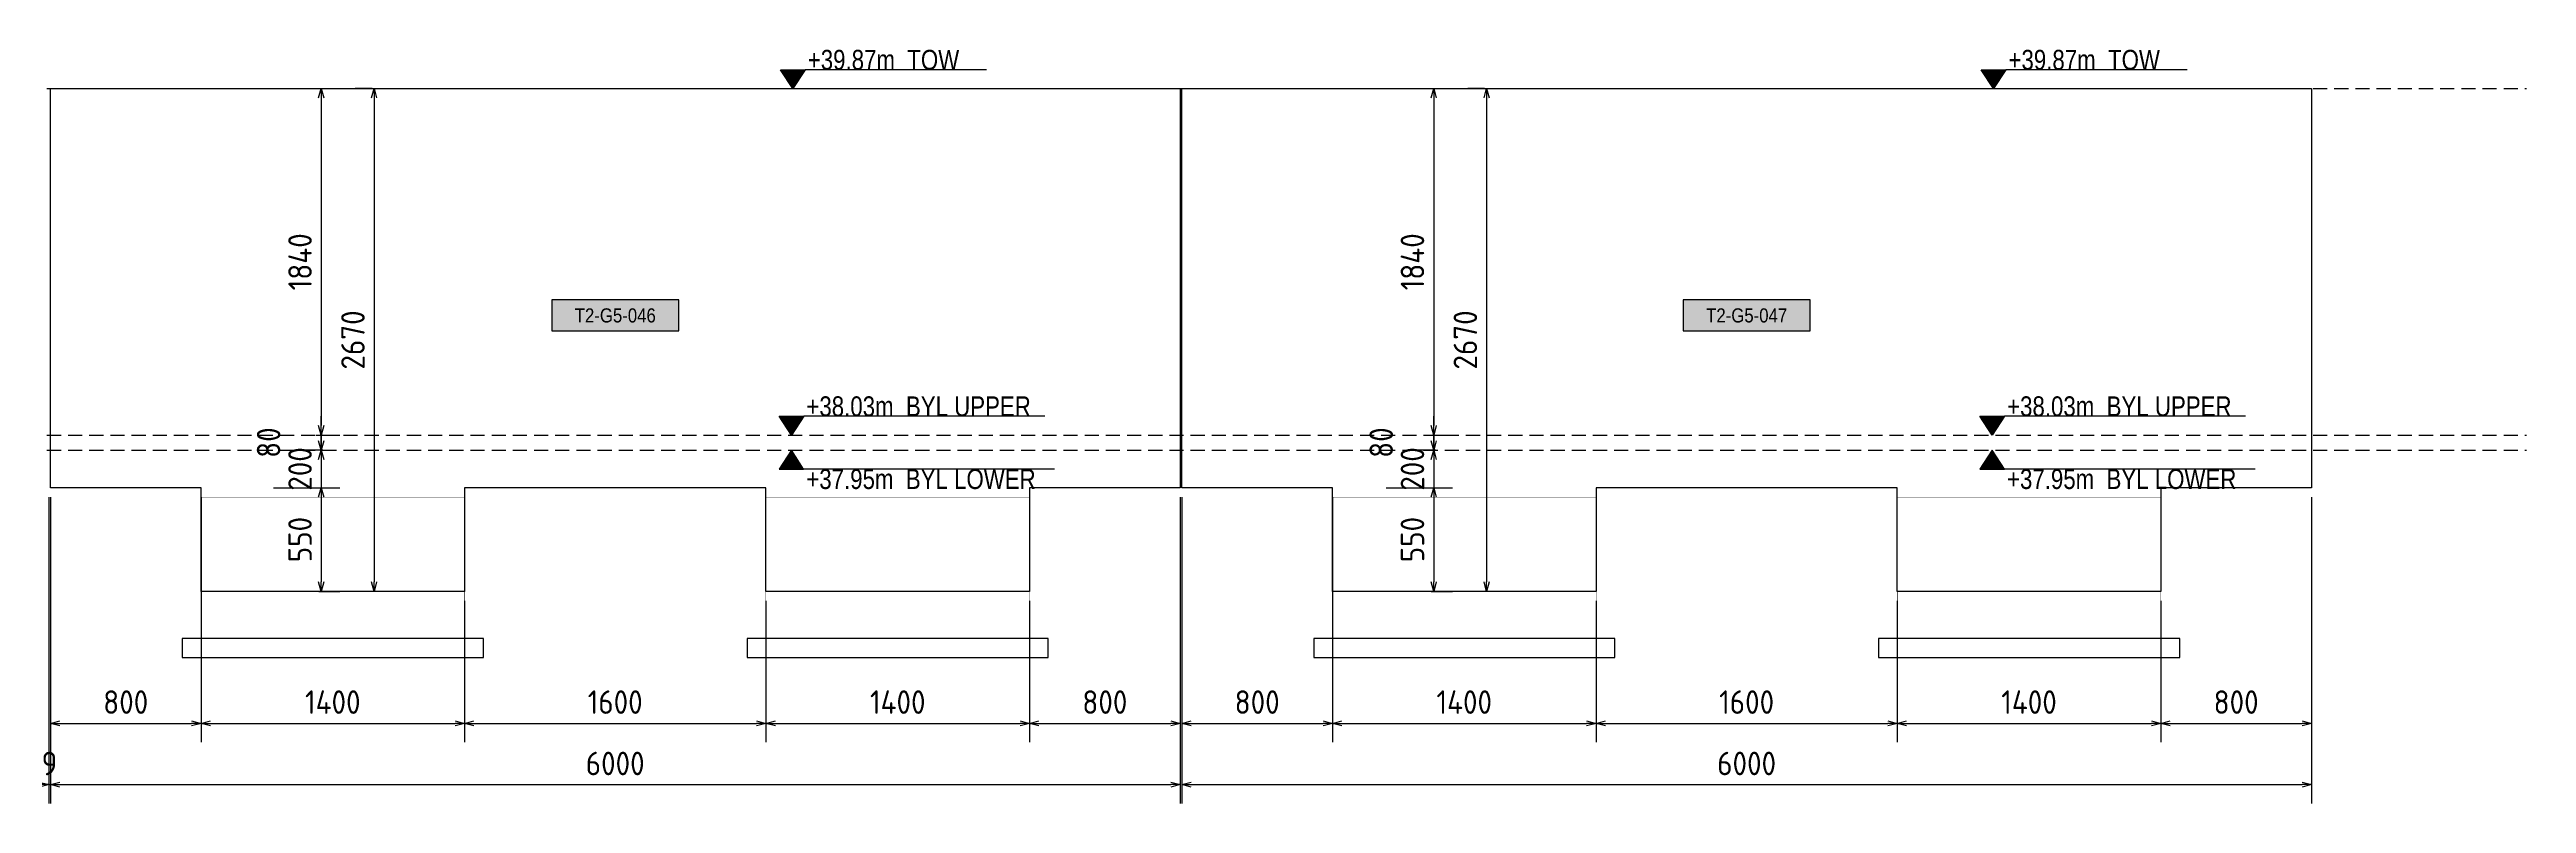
# Model space of a CAD drawing. Header units: centimetres. Extents: x -6122352 to 4157695, y -1694241 to 1947892.
# Drawn here: x 3334092 to 3347249, y 722947 to 726950 of the extents above; entities that cross this region are included whole.
import ezdxf
from ezdxf.enums import TextEntityAlignment as Align

# ---------------------------------------------------------------- set-up
doc = ezdxf.new("R2010")
doc.units = ezdxf.units.CM
doc.header["$MEASUREMENT"] = 0
doc.header["$PDMODE"] = 66
doc.header["$PDSIZE"] = 100
doc.linetypes.add('DASHED2', pattern=[0.375, 0.25, -0.125])
doc.linetypes.add('HIDDEN', pattern=[0.375, 0.25, -0.125])
for name, color, linetype in [('00-MI-DIM', 7, 'Continuous'), ('@MI-TYPE-02', 6, 'Continuous'), ('JML-Dimension', 1, 'Continuous'), ('PANEL-TAGS', 7, 'Continuous'), ('SECTION', 130, 'Continuous')]:
    doc.layers.add(name, color=color, linetype=linetype)
doc.styles.add('PANELTAG_STYLE', font='arial.ttf')
doc.styles.add('Schueco-BEMSTIL', font='isocpeur.ttf', dxfattribs={"width": 0.9})
doc.styles.add('txt-Pisa-std', font='arial.ttf', dxfattribs={"width": 0.8})
doc.dimstyles.new('MI- JWC-TXT-2.5 MM', dxfattribs={"dimscale": 1.5, "dimtxt": 2.5, "dimasz": 1, "dimexe": 2, "dimexo": 1, "dimgap": 1, "dimtad": 1, "dimdec": 0, "dimdsep": 46, "dimtxsty": 'Schueco-BEMSTIL', "dimblk": 'OPEN30', "dimcen": 0, "dimdle": 2, "dimclrd": 140, "dimclre": 8, "dimclrt": 40, "dimadec": 0, "dimazin": 2, "dimtfac": 1, "dimtdec": 0, "dimtix": 1, "dimtmove": 2, "dimatfit": 3, "dimldrblk": 'OPEN', "dimfxl": 2, "dimlwd": -1, "dimlwe": -1, "dimarcsym": 0})

# ---------------------------------------------------------------- blocks, each defined once
blk = doc.blocks.new('T2-ELE FT')
at = {"color": 12, "linetype": 'HIDDEN', "ltscale": 5, "const_width": 2}
blk.add_lwpolyline([(30306558, 1676366), (30306558, 1676866), (30307958, 1676866), (30307958, 1676366)], dxfattribs=at)
at = {"color": 12, "ltscale": 20, "const_width": 2}
blk.add_lwpolyline([(30306558, 1676366), (30307958, 1676366), (30307958, 1676116), (30306558, 1676116)], close=True, dxfattribs=at)
at = {"color": 8, "ltscale": 20}
blk.add_lwpolyline([(30306458, 1676116), (30308058, 1676116), (30308058, 1676016), (30306458, 1676016)], close=True, dxfattribs=at)
blk = doc.blocks.new('_Open30')
at = {"color": 0, "linetype": 'ByBlock', "lineweight": -2}
for p, q in [((-1, 0.27), (0, 0)), ((0, 0), (-1, -0.27)), ((0, 0), (-1, 0))]:
    blk.add_line(p, q, dxfattribs=at)
blk = doc.blocks.new('*D2405')
at = {"layer": '00-MI-DIM', "color": 8, "transparency": 16777216}
for p, q in [((3334097, 724573), (3334097, 723272)), ((3334897, 724573), (3334897, 723272))]:
    blk.add_line(p, q, dxfattribs=at)
at = {"layer": '00-MI-DIM', "color": 140, "transparency": 16777216}
blk.add_line((3334147, 723372), (3334847, 723372), dxfattribs=at)
at = {"layer": 'Defpoints', "color": 0, "transparency": 16777216}
for p in [(3334097, 724623), (3334897, 724623), (3334897, 723372)]:
    blk.add_point(p, dxfattribs=at)
at = {"layer": '00-MI-DIM', "color": 140, "transparency": 16777216, "xscale": 50, "yscale": 50, "zscale": 50, "rotation": 180}
blk.add_blockref('_Open30', (3334097, 723372), dxfattribs=at)
at = {"layer": '00-MI-DIM', "color": 140, "transparency": 16777216, "xscale": 50, "yscale": 50, "zscale": 50}
blk.add_blockref('_Open30', (3334897, 723372), dxfattribs=at)
at = {"layer": '00-MI-DIM', "color": 40, "transparency": 16777216, "insert": (3334497, 723485), "char_height": 125, "attachment_point": 5, "style": 'Schueco-BEMSTIL'}
blk.add_mtext('800', dxfattribs=at)
blk = doc.blocks.new('_Open')
at = {"color": 0, "linetype": 'ByBlock', "lineweight": -2}
for p, q in [((-1, 0.2), (0, 0)), ((-1, -0.2), (0, 0)), ((0, 0), (-1, 0))]:
    blk.add_line(p, q, dxfattribs=at)
blk = doc.blocks.new('*D2406')
at = {"layer": '00-MI-DIM', "color": 8, "transparency": 16777216}
for p, q in [((3334897, 724573), (3334897, 723272)), ((3336297, 724023), (3336297, 723272))]:
    blk.add_line(p, q, dxfattribs=at)
at = {"layer": '00-MI-DIM', "color": 140, "transparency": 16777216}
blk.add_line((3334947, 723372), (3336247, 723372), dxfattribs=at)
at = {"layer": 'Defpoints', "color": 0, "transparency": 16777216}
for p in [(3334897, 724623), (3336297, 724073), (3336297, 723372)]:
    blk.add_point(p, dxfattribs=at)
at = {"layer": '00-MI-DIM', "color": 140, "transparency": 16777216, "xscale": 50, "yscale": 50, "zscale": 50, "rotation": 180}
blk.add_blockref('_Open30', (3334897, 723372), dxfattribs=at)
at = {"layer": '00-MI-DIM', "color": 140, "transparency": 16777216, "xscale": 50, "yscale": 50, "zscale": 50}
blk.add_blockref('_Open30', (3336297, 723372), dxfattribs=at)
at = {"layer": '00-MI-DIM', "color": 40, "transparency": 16777216, "insert": (3335597, 723485), "char_height": 125, "attachment_point": 5, "style": 'Schueco-BEMSTIL'}
blk.add_mtext('1400', dxfattribs=at)
blk = doc.blocks.new('*D2407')
at = {"layer": '00-MI-DIM', "color": 8, "transparency": 16777216}
for p, q in [((3336297, 724023), (3336297, 723272)), ((3337898, 724023), (3337898, 723272))]:
    blk.add_line(p, q, dxfattribs=at)
at = {"layer": '00-MI-DIM', "color": 140, "transparency": 16777216}
blk.add_line((3336347, 723372), (3337848, 723372), dxfattribs=at)
at = {"layer": 'Defpoints', "color": 0, "transparency": 16777216}
for p in [(3336297, 724073), (3337898, 724073), (3337898, 723372)]:
    blk.add_point(p, dxfattribs=at)
at = {"layer": '00-MI-DIM', "color": 140, "transparency": 16777216, "xscale": 50, "yscale": 50, "zscale": 50, "rotation": 180}
blk.add_blockref('_Open30', (3336297, 723372), dxfattribs=at)
at = {"layer": '00-MI-DIM', "color": 140, "transparency": 16777216, "xscale": 50, "yscale": 50, "zscale": 50}
blk.add_blockref('_Open30', (3337898, 723372), dxfattribs=at)
at = {"layer": '00-MI-DIM', "color": 40, "transparency": 16777216, "insert": (3337097, 723485), "char_height": 125, "attachment_point": 5, "style": 'Schueco-BEMSTIL'}
blk.add_mtext('1600', dxfattribs=at)
blk = doc.blocks.new('*D2408')
at = {"layer": '00-MI-DIM', "color": 8, "transparency": 16777216}
for p, q in [((3337898, 724023), (3337898, 723272)), ((3339298, 724023), (3339298, 723272))]:
    blk.add_line(p, q, dxfattribs=at)
at = {"layer": '00-MI-DIM', "color": 140, "transparency": 16777216}
blk.add_line((3337948, 723372), (3339248, 723372), dxfattribs=at)
at = {"layer": 'Defpoints', "color": 0, "transparency": 16777216}
for p in [(3337898, 724073), (3339298, 724073), (3339298, 723372)]:
    blk.add_point(p, dxfattribs=at)
at = {"layer": '00-MI-DIM', "color": 140, "transparency": 16777216, "xscale": 50, "yscale": 50, "zscale": 50, "rotation": 180}
blk.add_blockref('_Open30', (3337898, 723372), dxfattribs=at)
at = {"layer": '00-MI-DIM', "color": 140, "transparency": 16777216, "xscale": 50, "yscale": 50, "zscale": 50}
blk.add_blockref('_Open30', (3339298, 723372), dxfattribs=at)
at = {"layer": '00-MI-DIM', "color": 40, "transparency": 16777216, "insert": (3338598, 723485), "char_height": 125, "attachment_point": 5, "style": 'Schueco-BEMSTIL'}
blk.add_mtext('1400', dxfattribs=at)
blk = doc.blocks.new('*D2409')
at = {"layer": '00-MI-DIM', "color": 8, "transparency": 16777216}
for p, q in [((3340098, 724573), (3340098, 723272)), ((3339298, 724023), (3339298, 723272))]:
    blk.add_line(p, q, dxfattribs=at)
at = {"layer": '00-MI-DIM', "color": 140, "transparency": 16777216}
blk.add_line((3339348, 723372), (3340048, 723372), dxfattribs=at)
at = {"layer": 'Defpoints', "color": 0, "transparency": 16777216}
for p in [(3340098, 724623), (3339298, 724073), (3340098, 723372)]:
    blk.add_point(p, dxfattribs=at)
at = {"layer": '00-MI-DIM', "color": 140, "transparency": 16777216, "xscale": 50, "yscale": 50, "zscale": 50, "rotation": 180}
blk.add_blockref('_Open30', (3339298, 723372), dxfattribs=at)
at = {"layer": '00-MI-DIM', "color": 140, "transparency": 16777216, "xscale": 50, "yscale": 50, "zscale": 50}
blk.add_blockref('_Open30', (3340098, 723372), dxfattribs=at)
at = {"layer": '00-MI-DIM', "color": 40, "transparency": 16777216, "insert": (3339698, 723485), "char_height": 125, "attachment_point": 5, "style": 'Schueco-BEMSTIL'}
blk.add_mtext('800', dxfattribs=at)
blk = doc.blocks.new('*D2410')
at = {"layer": '00-MI-DIM', "color": 8, "transparency": 16777216}
for p, q in [((3334097, 724573), (3334097, 722947)), ((3340098, 724573), (3340098, 722947))]:
    blk.add_line(p, q, dxfattribs=at)
at = {"layer": '00-MI-DIM', "color": 140, "transparency": 16777216}
blk.add_line((3334147, 723047), (3340048, 723047), dxfattribs=at)
at = {"layer": 'Defpoints', "color": 0, "transparency": 16777216}
for p in [(3334097, 724623), (3340098, 724623), (3340098, 723047)]:
    blk.add_point(p, dxfattribs=at)
at = {"layer": '00-MI-DIM', "color": 140, "transparency": 16777216, "xscale": 50, "yscale": 50, "zscale": 50, "rotation": 180}
blk.add_blockref('_Open30', (3334097, 723047), dxfattribs=at)
at = {"layer": '00-MI-DIM', "color": 140, "transparency": 16777216, "xscale": 50, "yscale": 50, "zscale": 50}
blk.add_blockref('_Open30', (3340098, 723047), dxfattribs=at)
at = {"layer": '00-MI-DIM', "color": 40, "transparency": 16777216, "insert": (3337097, 723159), "char_height": 125, "attachment_point": 5, "style": 'Schueco-BEMSTIL'}
blk.add_mtext('6000', dxfattribs=at)
blk = doc.blocks.new('*D2412')
at = {"layer": '00-MI-DIM', "color": 8, "transparency": 16777216}
for p, q in [((3340107, 724573), (3340107, 723272)), ((3340907, 724573), (3340907, 723272))]:
    blk.add_line(p, q, dxfattribs=at)
at = {"layer": '00-MI-DIM', "color": 140, "transparency": 16777216}
blk.add_line((3340157, 723372), (3340857, 723372), dxfattribs=at)
at = {"layer": 'Defpoints', "color": 0, "transparency": 16777216}
for p in [(3340107, 724623), (3340907, 724623), (3340907, 723372)]:
    blk.add_point(p, dxfattribs=at)
at = {"layer": '00-MI-DIM', "color": 140, "transparency": 16777216, "xscale": 50, "yscale": 50, "zscale": 50, "rotation": 180}
blk.add_blockref('_Open30', (3340107, 723372), dxfattribs=at)
at = {"layer": '00-MI-DIM', "color": 140, "transparency": 16777216, "xscale": 50, "yscale": 50, "zscale": 50}
blk.add_blockref('_Open30', (3340907, 723372), dxfattribs=at)
at = {"layer": '00-MI-DIM', "color": 40, "transparency": 16777216, "insert": (3340507, 723485), "char_height": 125, "attachment_point": 5, "style": 'Schueco-BEMSTIL'}
blk.add_mtext('800', dxfattribs=at)
blk = doc.blocks.new('*D2413')
at = {"layer": '00-MI-DIM', "color": 8, "transparency": 16777216}
for p, q in [((3340907, 724573), (3340907, 723272)), ((3342307, 724023), (3342307, 723272))]:
    blk.add_line(p, q, dxfattribs=at)
at = {"layer": '00-MI-DIM', "color": 140, "transparency": 16777216}
blk.add_line((3340957, 723372), (3342257, 723372), dxfattribs=at)
at = {"layer": 'Defpoints', "color": 0, "transparency": 16777216}
for p in [(3340907, 724623), (3342307, 724073), (3342307, 723372)]:
    blk.add_point(p, dxfattribs=at)
at = {"layer": '00-MI-DIM', "color": 140, "transparency": 16777216, "xscale": 50, "yscale": 50, "zscale": 50, "rotation": 180}
blk.add_blockref('_Open30', (3340907, 723372), dxfattribs=at)
at = {"layer": '00-MI-DIM', "color": 140, "transparency": 16777216, "xscale": 50, "yscale": 50, "zscale": 50}
blk.add_blockref('_Open30', (3342307, 723372), dxfattribs=at)
at = {"layer": '00-MI-DIM', "color": 40, "transparency": 16777216, "insert": (3341607, 723485), "char_height": 125, "attachment_point": 5, "style": 'Schueco-BEMSTIL'}
blk.add_mtext('1400', dxfattribs=at)
blk = doc.blocks.new('*D2414')
at = {"layer": '00-MI-DIM', "color": 8, "transparency": 16777216}
for p, q in [((3342307, 724023), (3342307, 723272)), ((3343907, 724023), (3343907, 723272))]:
    blk.add_line(p, q, dxfattribs=at)
at = {"layer": '00-MI-DIM', "color": 140, "transparency": 16777216}
blk.add_line((3342357, 723372), (3343857, 723372), dxfattribs=at)
at = {"layer": 'Defpoints', "color": 0, "transparency": 16777216}
for p in [(3342307, 724073), (3343907, 724073), (3343907, 723372)]:
    blk.add_point(p, dxfattribs=at)
at = {"layer": '00-MI-DIM', "color": 140, "transparency": 16777216, "xscale": 50, "yscale": 50, "zscale": 50, "rotation": 180}
blk.add_blockref('_Open30', (3342307, 723372), dxfattribs=at)
at = {"layer": '00-MI-DIM', "color": 140, "transparency": 16777216, "xscale": 50, "yscale": 50, "zscale": 50}
blk.add_blockref('_Open30', (3343907, 723372), dxfattribs=at)
at = {"layer": '00-MI-DIM', "color": 40, "transparency": 16777216, "insert": (3343107, 723485), "char_height": 125, "attachment_point": 5, "style": 'Schueco-BEMSTIL'}
blk.add_mtext('1600', dxfattribs=at)
blk = doc.blocks.new('*D2415')
at = {"layer": '00-MI-DIM', "color": 8, "transparency": 16777216}
for p, q in [((3343907, 724023), (3343907, 723272)), ((3345307, 724023), (3345307, 723272))]:
    blk.add_line(p, q, dxfattribs=at)
at = {"layer": '00-MI-DIM', "color": 140, "transparency": 16777216}
blk.add_line((3343957, 723372), (3345257, 723372), dxfattribs=at)
at = {"layer": 'Defpoints', "color": 0, "transparency": 16777216}
for p in [(3343907, 724073), (3345307, 724073), (3345307, 723372)]:
    blk.add_point(p, dxfattribs=at)
at = {"layer": '00-MI-DIM', "color": 140, "transparency": 16777216, "xscale": 50, "yscale": 50, "zscale": 50, "rotation": 180}
blk.add_blockref('_Open30', (3343907, 723372), dxfattribs=at)
at = {"layer": '00-MI-DIM', "color": 140, "transparency": 16777216, "xscale": 50, "yscale": 50, "zscale": 50}
blk.add_blockref('_Open30', (3345307, 723372), dxfattribs=at)
at = {"layer": '00-MI-DIM', "color": 40, "transparency": 16777216, "insert": (3344607, 723485), "char_height": 125, "attachment_point": 5, "style": 'Schueco-BEMSTIL'}
blk.add_mtext('1400', dxfattribs=at)
blk = doc.blocks.new('*D2416')
at = {"layer": '00-MI-DIM', "color": 8, "transparency": 16777216}
for p, q in [((3346107, 724573), (3346107, 723272)), ((3345307, 724023), (3345307, 723272))]:
    blk.add_line(p, q, dxfattribs=at)
at = {"layer": '00-MI-DIM', "color": 140, "transparency": 16777216}
blk.add_line((3345357, 723372), (3346057, 723372), dxfattribs=at)
at = {"layer": 'Defpoints', "color": 0, "transparency": 16777216}
for p in [(3346107, 724623), (3345307, 724073), (3346107, 723372)]:
    blk.add_point(p, dxfattribs=at)
at = {"layer": '00-MI-DIM', "color": 140, "transparency": 16777216, "xscale": 50, "yscale": 50, "zscale": 50, "rotation": 180}
blk.add_blockref('_Open30', (3345307, 723372), dxfattribs=at)
at = {"layer": '00-MI-DIM', "color": 140, "transparency": 16777216, "xscale": 50, "yscale": 50, "zscale": 50}
blk.add_blockref('_Open30', (3346107, 723372), dxfattribs=at)
at = {"layer": '00-MI-DIM', "color": 40, "transparency": 16777216, "insert": (3345707, 723485), "char_height": 125, "attachment_point": 5, "style": 'Schueco-BEMSTIL'}
blk.add_mtext('800', dxfattribs=at)
blk = doc.blocks.new('*D2417')
at = {"layer": '00-MI-DIM', "color": 8, "transparency": 16777216}
for p, q in [((3340107, 724573), (3340107, 722947)), ((3346107, 724573), (3346107, 722947))]:
    blk.add_line(p, q, dxfattribs=at)
at = {"layer": '00-MI-DIM', "color": 140, "transparency": 16777216}
blk.add_line((3340157, 723047), (3346057, 723047), dxfattribs=at)
at = {"layer": 'Defpoints', "color": 0, "transparency": 16777216}
for p in [(3340107, 724623), (3346107, 724623), (3346107, 723047)]:
    blk.add_point(p, dxfattribs=at)
at = {"layer": '00-MI-DIM', "color": 140, "transparency": 16777216, "xscale": 50, "yscale": 50, "zscale": 50, "rotation": 180}
blk.add_blockref('_Open30', (3340107, 723047), dxfattribs=at)
at = {"layer": '00-MI-DIM', "color": 140, "transparency": 16777216, "xscale": 50, "yscale": 50, "zscale": 50}
blk.add_blockref('_Open30', (3346107, 723047), dxfattribs=at)
at = {"layer": '00-MI-DIM', "color": 40, "transparency": 16777216, "insert": (3343107, 723159), "char_height": 125, "attachment_point": 5, "style": 'Schueco-BEMSTIL'}
blk.add_mtext('6000', dxfattribs=at)
blk = doc.blocks.new('*D2411')
at = {"layer": '00-MI-DIM', "color": 8, "transparency": 16777216}
for p, q in [((3334088, 724573), (3334088, 722947)), ((3334097, 724573), (3334097, 722947))]:
    blk.add_line(p, q, dxfattribs=at)
at = {"layer": '00-MI-DIM', "color": 140, "transparency": 16777216}
for p, q in [((3334038, 723047), (3333988, 723047)), ((3334088, 723047), (3334097, 723047)), ((3334147, 723047), (3334197, 723047))]:
    blk.add_line(p, q, dxfattribs=at)
at = {"layer": 'Defpoints', "color": 0, "transparency": 16777216}
for p in [(3334088, 724623), (3334097, 724623), (3334097, 723047)]:
    blk.add_point(p, dxfattribs=at)
at = {"layer": '00-MI-DIM', "color": 140, "transparency": 16777216, "xscale": 50, "yscale": 50, "zscale": 50}
blk.add_blockref('_Open30', (3334088, 723047), dxfattribs=at)
at = {"layer": '00-MI-DIM', "color": 140, "transparency": 16777216, "xscale": 50, "yscale": 50, "zscale": 50, "rotation": 180}
blk.add_blockref('_Open30', (3334097, 723047), dxfattribs=at)
at = {"layer": '00-MI-DIM', "color": 40, "transparency": 16777216, "insert": (3334092, 723159), "char_height": 125, "attachment_point": 5, "style": 'Schueco-BEMSTIL'}
blk.add_mtext('9', dxfattribs=at)
blk = doc.blocks.new('*D2479')
at = {"layer": '00-MI-DIM', "color": 8, "transparency": 16777216}
for p, q in [((3335806, 726743), (3335716, 726743)), ((3335806, 724073), (3335716, 724073))]:
    blk.add_line(p, q, dxfattribs=at)
at = {"layer": '00-MI-DIM', "color": 140, "transparency": 16777216}
blk.add_line((3335816, 726693), (3335816, 724123), dxfattribs=at)
at = {"layer": 'Defpoints', "color": 0, "transparency": 16777216}
for p in [(3335856, 726743), (3335816, 724073), (3335856, 724073)]:
    blk.add_point(p, dxfattribs=at)
at = {"layer": '00-MI-DIM', "color": 140, "transparency": 16777216, "xscale": 50, "yscale": 50, "zscale": 50}
for p, rotation in [((3335816, 726743), 90), ((3335816, 724073), 270)]:
    blk.add_blockref('_Open30', p, dxfattribs=dict(at, rotation=rotation))
at = {"layer": '00-MI-DIM', "color": 40, "transparency": 16777216, "insert": (3335704, 725408), "char_height": 125, "attachment_point": 5, "rotation": 90, "style": 'Schueco-BEMSTIL'}
blk.add_mtext('2670', dxfattribs=at)
blk = doc.blocks.new('*D2481')
at = {"layer": '00-MI-DIM', "color": 8, "transparency": 16777216}
for p, q in [((3335509, 726743), (3335635, 726743)), ((3335509, 724903), (3335635, 724903))]:
    blk.add_line(p, q, dxfattribs=at)
at = {"layer": '00-MI-DIM', "color": 140, "transparency": 16777216}
blk.add_line((3335535, 726693), (3335535, 724953), dxfattribs=at)
at = {"layer": 'Defpoints', "color": 0, "transparency": 16777216}
for p in [(3335459, 726743), (3335459, 724903), (3335535, 724903)]:
    blk.add_point(p, dxfattribs=at)
at = {"layer": '00-MI-DIM', "color": 140, "transparency": 16777216, "xscale": 50, "yscale": 50, "zscale": 50}
for p, rotation in [((3335535, 726743), 90), ((3335535, 724903), 270)]:
    blk.add_blockref('_Open30', p, dxfattribs=dict(at, rotation=rotation))
at = {"layer": '00-MI-DIM', "color": 40, "transparency": 16777216, "insert": (3335423, 725823), "char_height": 125, "attachment_point": 5, "rotation": 90, "style": 'Schueco-BEMSTIL'}
blk.add_mtext('1840', dxfattribs=at)
blk = doc.blocks.new('*D2482')
at = {"layer": '00-MI-DIM', "color": 140, "transparency": 16777216}
for p, q in [((3335535, 724953), (3335535, 725003)), ((3335535, 724903), (3335535, 724823)), ((3335535, 724773), (3335535, 724723))]:
    blk.add_line(p, q, dxfattribs=at)
at = {"layer": '00-MI-DIM', "color": 8, "transparency": 16777216}
for p, q in [((3335544, 724823), (3335435, 724823)), ((3335509, 724903), (3335635, 724903))]:
    blk.add_line(p, q, dxfattribs=at)
at = {"layer": 'Defpoints', "color": 0, "transparency": 16777216}
for p in [(3335459, 724903), (3335535, 724823), (3335594, 724823)]:
    blk.add_point(p, dxfattribs=at)
at = {"layer": '00-MI-DIM', "color": 140, "transparency": 16777216, "xscale": 50, "yscale": 50, "zscale": 50}
for p, rotation in [((3335535, 724903), 270), ((3335535, 724823), 90)]:
    blk.add_blockref('_Open30', p, dxfattribs=dict(at, rotation=rotation))
at = {"layer": '00-MI-DIM', "color": 40, "transparency": 16777216, "insert": (3335256, 724863), "char_height": 125, "attachment_point": 5, "rotation": 90, "style": 'Schueco-BEMSTIL'}
blk.add_mtext('80', dxfattribs=at)
blk = doc.blocks.new('*D2483')
at = {"layer": '00-MI-DIM', "color": 8, "transparency": 16777216}
for p, q in [((3335544, 724823), (3335435, 724823)), ((3335282, 724623), (3335635, 724623))]:
    blk.add_line(p, q, dxfattribs=at)
at = {"layer": '00-MI-DIM', "color": 140, "transparency": 16777216}
for p, q in [((3335535, 724873), (3335535, 724923)), ((3335535, 724823), (3335535, 724623)), ((3335535, 724573), (3335535, 724523))]:
    blk.add_line(p, q, dxfattribs=at)
at = {"layer": 'Defpoints', "color": 0, "transparency": 16777216}
for p in [(3335594, 724823), (3335232, 724623), (3335535, 724623)]:
    blk.add_point(p, dxfattribs=at)
at = {"layer": '00-MI-DIM', "color": 140, "transparency": 16777216, "xscale": 50, "yscale": 50, "zscale": 50}
for p, rotation in [((3335535, 724823), 270), ((3335535, 724623), 90)]:
    blk.add_blockref('_Open30', p, dxfattribs=dict(at, rotation=rotation))
at = {"layer": '00-MI-DIM', "color": 40, "transparency": 16777216, "insert": (3335423, 724723), "char_height": 125, "attachment_point": 5, "rotation": 90, "style": 'Schueco-BEMSTIL'}
blk.add_mtext('200', dxfattribs=at)
blk = doc.blocks.new('*D2480')
at = {"layer": '00-MI-DIM', "color": 8, "transparency": 16777216}
for p, q in [((3335282, 724623), (3335635, 724623)), ((3335522, 724073), (3335635, 724073))]:
    blk.add_line(p, q, dxfattribs=at)
at = {"layer": '00-MI-DIM', "color": 140, "transparency": 16777216}
blk.add_line((3335535, 724573), (3335535, 724123), dxfattribs=at)
at = {"layer": 'Defpoints', "color": 0, "transparency": 16777216}
for p in [(3335232, 724623), (3335472, 724073), (3335535, 724073)]:
    blk.add_point(p, dxfattribs=at)
at = {"layer": '00-MI-DIM', "color": 140, "transparency": 16777216, "xscale": 50, "yscale": 50, "zscale": 50}
for p, rotation in [((3335535, 724623), 90), ((3335535, 724073), 270)]:
    blk.add_blockref('_Open30', p, dxfattribs=dict(at, rotation=rotation))
at = {"layer": '00-MI-DIM', "color": 40, "transparency": 16777216, "insert": (3335423, 724348), "char_height": 125, "attachment_point": 5, "rotation": 90, "style": 'Schueco-BEMSTIL'}
blk.add_mtext('550', dxfattribs=at)
blk = doc.blocks.new('*D2484')
at = {"layer": '00-MI-DIM', "color": 8, "transparency": 16777216}
for p, q in [((3341715, 726743), (3341626, 726743)), ((3341715, 724073), (3341626, 724073))]:
    blk.add_line(p, q, dxfattribs=at)
at = {"layer": '00-MI-DIM', "color": 140, "transparency": 16777216}
blk.add_line((3341726, 726693), (3341726, 724123), dxfattribs=at)
at = {"layer": 'Defpoints', "color": 0, "transparency": 16777216}
for p in [(3341765, 726743), (3341726, 724073), (3341765, 724073)]:
    blk.add_point(p, dxfattribs=at)
at = {"layer": '00-MI-DIM', "color": 140, "transparency": 16777216, "xscale": 50, "yscale": 50, "zscale": 50}
for p, rotation in [((3341726, 726743), 90), ((3341726, 724073), 270)]:
    blk.add_blockref('_Open30', p, dxfattribs=dict(at, rotation=rotation))
at = {"layer": '00-MI-DIM', "color": 40, "transparency": 16777216, "insert": (3341613, 725408), "char_height": 125, "attachment_point": 5, "rotation": 90, "style": 'Schueco-BEMSTIL'}
blk.add_mtext('2670', dxfattribs=at)
blk = doc.blocks.new('*D2486')
at = {"layer": '00-MI-DIM', "color": 8, "transparency": 16777216}
for p, q in [((3341419, 726743), (3341545, 726743)), ((3341419, 724903), (3341545, 724903))]:
    blk.add_line(p, q, dxfattribs=at)
at = {"layer": '00-MI-DIM', "color": 140, "transparency": 16777216}
blk.add_line((3341445, 726693), (3341445, 724953), dxfattribs=at)
at = {"layer": 'Defpoints', "color": 0, "transparency": 16777216}
for p in [(3341369, 726743), (3341369, 724903), (3341445, 724903)]:
    blk.add_point(p, dxfattribs=at)
at = {"layer": '00-MI-DIM', "color": 140, "transparency": 16777216, "xscale": 50, "yscale": 50, "zscale": 50}
for p, rotation in [((3341445, 726743), 90), ((3341445, 724903), 270)]:
    blk.add_blockref('_Open30', p, dxfattribs=dict(at, rotation=rotation))
at = {"layer": '00-MI-DIM', "color": 40, "transparency": 16777216, "insert": (3341332, 725823), "char_height": 125, "attachment_point": 5, "rotation": 90, "style": 'Schueco-BEMSTIL'}
blk.add_mtext('1840', dxfattribs=at)
blk = doc.blocks.new('*D2487')
at = {"layer": '00-MI-DIM', "color": 140, "transparency": 16777216}
for p, q in [((3341445, 724953), (3341445, 725003)), ((3341445, 724903), (3341445, 724823)), ((3341445, 724773), (3341445, 724723))]:
    blk.add_line(p, q, dxfattribs=at)
at = {"layer": '00-MI-DIM', "color": 8, "transparency": 16777216}
for p, q in [((3341454, 724823), (3341345, 724823)), ((3341419, 724903), (3341545, 724903))]:
    blk.add_line(p, q, dxfattribs=at)
at = {"layer": 'Defpoints', "color": 0, "transparency": 16777216}
for p in [(3341369, 724903), (3341445, 724823), (3341504, 724823)]:
    blk.add_point(p, dxfattribs=at)
at = {"layer": '00-MI-DIM', "color": 140, "transparency": 16777216, "xscale": 50, "yscale": 50, "zscale": 50}
for p, rotation in [((3341445, 724903), 270), ((3341445, 724823), 90)]:
    blk.add_blockref('_Open30', p, dxfattribs=dict(at, rotation=rotation))
at = {"layer": '00-MI-DIM', "color": 40, "transparency": 16777216, "insert": (3341166, 724863), "char_height": 125, "attachment_point": 5, "rotation": 90, "style": 'Schueco-BEMSTIL'}
blk.add_mtext('80', dxfattribs=at)
blk = doc.blocks.new('*D2488')
at = {"layer": '00-MI-DIM', "color": 8, "transparency": 16777216}
for p, q in [((3341454, 724823), (3341345, 724823)), ((3341192, 724623), (3341545, 724623))]:
    blk.add_line(p, q, dxfattribs=at)
at = {"layer": '00-MI-DIM', "color": 140, "transparency": 16777216}
for p, q in [((3341445, 724873), (3341445, 724923)), ((3341445, 724823), (3341445, 724623)), ((3341445, 724573), (3341445, 724523))]:
    blk.add_line(p, q, dxfattribs=at)
at = {"layer": 'Defpoints', "color": 0, "transparency": 16777216}
for p in [(3341504, 724823), (3341142, 724623), (3341445, 724623)]:
    blk.add_point(p, dxfattribs=at)
at = {"layer": '00-MI-DIM', "color": 140, "transparency": 16777216, "xscale": 50, "yscale": 50, "zscale": 50}
for p, rotation in [((3341445, 724823), 270), ((3341445, 724623), 90)]:
    blk.add_blockref('_Open30', p, dxfattribs=dict(at, rotation=rotation))
at = {"layer": '00-MI-DIM', "color": 40, "transparency": 16777216, "insert": (3341332, 724723), "char_height": 125, "attachment_point": 5, "rotation": 90, "style": 'Schueco-BEMSTIL'}
blk.add_mtext('200', dxfattribs=at)
blk = doc.blocks.new('*D2485')
at = {"layer": '00-MI-DIM', "color": 8, "transparency": 16777216}
for p, q in [((3341192, 724623), (3341545, 724623)), ((3341431, 724073), (3341545, 724073))]:
    blk.add_line(p, q, dxfattribs=at)
at = {"layer": '00-MI-DIM', "color": 140, "transparency": 16777216}
blk.add_line((3341445, 724573), (3341445, 724123), dxfattribs=at)
at = {"layer": 'Defpoints', "color": 0, "transparency": 16777216}
for p in [(3341142, 724623), (3341381, 724073), (3341445, 724073)]:
    blk.add_point(p, dxfattribs=at)
at = {"layer": '00-MI-DIM', "color": 140, "transparency": 16777216, "xscale": 50, "yscale": 50, "zscale": 50}
for p, rotation in [((3341445, 724623), 90), ((3341445, 724073), 270)]:
    blk.add_blockref('_Open30', p, dxfattribs=dict(at, rotation=rotation))
at = {"layer": '00-MI-DIM', "color": 40, "transparency": 16777216, "insert": (3341332, 724348), "char_height": 125, "attachment_point": 5, "rotation": 90, "style": 'Schueco-BEMSTIL'}
blk.add_mtext('550', dxfattribs=at)
blk = doc.blocks.new('*U1106')
at = {"layer": 'JML-Dimension'}
h = blk.add_hatch(color=10, dxfattribs=at)
h.dxf.hatch_style = 1
h.paths.add_polyline_path([(0, 0), (-1.54, 2.37), (1.54, 2.37)])
blk.add_line((24.31, 2.37), (1.54, 2.37), dxfattribs=at)
blk.add_lwpolyline([(0, 0), (-1.54, 2.37), (1.54, 2.37), (0, 0)], dxfattribs=at)
at = {"color": 5, "style": 'txt-Pisa-std', "width": 0.8}
blk.add_attdef('+0.0', text='', height=2.5, dxfattribs=at).set_placement((1.87, 2.37), align=Align.BOTTOM_LEFT)
blk = doc.blocks.new('*U1108')
at = {"layer": 'JML-Dimension'}
h = blk.add_hatch(color=10, dxfattribs=at)
h.dxf.hatch_style = 1
h.paths.add_polyline_path([(0, 0), (-1.54, 2.37), (1.54, 2.37)])
blk.add_line((31.81, 2.37), (1.54, 2.37), dxfattribs=at)
blk.add_lwpolyline([(0, 0), (-1.54, 2.37), (1.54, 2.37), (0, 0)], dxfattribs=at)
at = {"color": 5, "style": 'txt-Pisa-std', "width": 0.8}
blk.add_attdef('+0.0', text='', height=2.5, dxfattribs=at).set_placement((1.87, 2.37), align=Align.BOTTOM_LEFT)
blk = doc.blocks.new('*U1107')
at = {"layer": 'JML-Dimension'}
h = blk.add_hatch(color=10, dxfattribs=at)
h.dxf.hatch_style = 1
h.paths.add_polyline_path([(0, 0), (-1.54, 2.37), (1.54, 2.37)])
blk.add_line((33.03, 2.37), (1.54, 2.37), dxfattribs=at)
blk.add_lwpolyline([(0, 0), (-1.54, 2.37), (1.54, 2.37), (0, 0)], dxfattribs=at)
at = {"color": 5, "style": 'txt-Pisa-std', "width": 0.8}
blk.add_attdef('+0.0', text='', height=2.5, dxfattribs=at).set_placement((1.87, 2.37), align=Align.BOTTOM_LEFT)
blk = doc.blocks.new('PANELTAG')
at = {"layer": 'PANEL-TAGS', "color": 1}
blk.add_lwpolyline([(-13.5, -3.3), (13.5, -3.3), (13.5, 3.3), (-13.5, 3.3)], close=True, dxfattribs=at)
at = {"layer": 'PANEL-TAGS', "color": 40, "true_color": 0xffd700}
blk.add_solid([(-13.5, -3.3), (13.5, -3.3), (-13.5, 3.3), (13.5, 3.3)], dxfattribs=at)
at = {"layer": 'PANEL-TAGS', "color": 5, "style": 'PANELTAG_STYLE', "width": 0.85}
blk.add_attdef('TAGNO', text='', height=3, dxfattribs=at).set_placement((0, 0), align=Align.MIDDLE)

msp = doc.modelspace()

# ---------------------------------------------------------------- linework, layer by layer
at = {"layer": '@MI-TYPE-02', "color": 160, "linetype": 'DASHED2', "ltscale": 300}
for points in [[(3321928.40847, 726742.53586), (3347249.26623, 726742.53586)], [(3321928.40847, 724902.53586), (3347249.26623, 724902.53586)], [(3321928.40847, 724822.53586), (3347249.26623, 724822.53586)]]:
    msp.add_lwpolyline(points, dxfattribs=at)
at = {"layer": '@MI-TYPE-02', "color": 30}
for points in [[(3334097.73334, 726742.53586), (3340097.51682, 726742.49116), (3340097.51682, 724622.54596), (3339297.55434, 724622.54596), (3339297.55434, 724072.54596), (3337897.55434, 724072.54596), (3337897.55434, 724622.54596), (3336297.26682, 724622.54596), (3336297.26682, 724072.54596), (3334897.26682, 724072.54596), (3334897.26682, 724622.54596), (3334097.02085, 724622.59066), (3334097.73334, 726742.53586)], [(3340107.51682, 726742.53586), (3346107.30031, 726742.49116), (3346107.30031, 724622.54596), (3345307.33783, 724622.54596), (3345307.33783, 724072.54596), (3343907.33783, 724072.54596), (3343907.33783, 724622.54596), (3342307.05031, 724622.54596), (3342307.05031, 724072.54596), (3340907.05031, 724072.54596), (3340907.05031, 724622.54596), (3340106.80434, 724622.59066), (3340107.51682, 726742.53586)]]:
    msp.add_lwpolyline(points, dxfattribs=at)

# ---------------------------------------------------------------- block references
at = {"color": 2, "xscale": -1}
for p in [(33642855.42839, -952293.3278), (33645855.7159, -952293.3278), (33648865.21187, -952293.3278), (33651865.49939, -952293.3278)]:
    msp.add_blockref('T2-ELE FT', p, dxfattribs=at)
at = {"layer": 'PANEL-TAGS', "color": 30}
ref = msp.add_blockref('PANELTAG', (3337097.43705, 725538.34244), dxfattribs=dict(at, xscale=25, yscale=25, zscale=25))
ref.add_attrib('TAGNO', 'T2-G5-046', dxfattribs={"color": 5, "height": 75, "style": 'PANELTAG_STYLE', "width": 0.85}).set_placement((3337097.43705, 725538.34244), align=Align.MIDDLE_CENTER)
ref = msp.add_blockref('PANELTAG', (3343107.22053, 725538.34244), dxfattribs=dict(at, xscale=25, yscale=25, zscale=25))
ref.add_attrib('TAGNO', 'T2-G5-047', dxfattribs={"color": 5, "height": 75, "style": 'PANELTAG_STYLE', "width": 0.85}).set_placement((3343107.22053, 725538.34244), align=Align.MIDDLE_CENTER)
at = {"layer": 'SECTION', "color": 6}
ref = msp.add_blockref('*U1106', (3338040.75125, 726742.53586), dxfattribs=dict(at, xscale=42.30147098076819, yscale=42.30147098076819, zscale=42.30147098076819))
ref.add_attrib('+0.0', '+39.87m  TOW', (3338119.8799, 726842.79292), dxfattribs={"layer": 'JML-Dimension', "color": 5, "height": 105.7536775, "style": 'txt-Pisa-std', "width": 0.8})
ref = msp.add_blockref('*U1106', (3344418.6883, 726742.53586), dxfattribs=dict(at, xscale=42.30147098076819, yscale=42.30147098076819, zscale=42.30147098076819))
ref.add_attrib('+0.0', '+39.87m  TOW', (3344497.81695, 726842.79292), dxfattribs={"layer": 'JML-Dimension', "color": 5, "height": 105.7536775, "style": 'txt-Pisa-std', "width": 0.8})
ref = msp.add_blockref('*U1108', (3338033.45776, 724902.53586), dxfattribs=dict(at, xscale=42.30147098076819, yscale=42.30147098076819, zscale=42.30147098076819))
ref.add_attrib('+0.0', '+38.03m  BYL UPPER', (3338112.58641, 725002.79292), dxfattribs={"layer": 'JML-Dimension', "color": 5, "height": 105.7536775, "style": 'txt-Pisa-std', "width": 0.8})
ref = msp.add_blockref('*U1108', (3344411.39481, 724902.53586), dxfattribs=dict(at, xscale=42.30147098076819, yscale=42.30147098076819, zscale=42.30147098076819))
ref.add_attrib('+0.0', '+38.03m  BYL UPPER', (3344490.52346, 725002.79292), dxfattribs={"layer": 'JML-Dimension', "color": 5, "height": 105.7536775, "style": 'txt-Pisa-std', "width": 0.8})
ref = msp.add_blockref('*U1107', (3338032.91776, 724822.53586), dxfattribs=dict(at, xscale=-42.30147098076819, yscale=42.30147098076819, zscale=42.30147098076819, rotation=180))
ref.add_attrib('+0.0', '+37.95m  BYL LOWER', (3338112.04641, 724616.52512), dxfattribs={"layer": 'JML-Dimension', "color": 5, "height": 105.7536775, "style": 'txt-Pisa-std', "width": 0.8})
ref = msp.add_blockref('*U1107', (3344410.85481, 724822.53586), dxfattribs=dict(at, xscale=-42.30147098076819, yscale=42.30147098076819, zscale=42.30147098076819, rotation=180))
ref.add_attrib('+0.0', '+37.95m  BYL LOWER', (3344489.98346, 724616.52512), dxfattribs={"layer": 'JML-Dimension', "color": 5, "height": 105.7536775, "style": 'txt-Pisa-std', "width": 0.8})

# ---------------------------------------------------------------- dimensions: what is measured, and where the dimension line sits
at = {"layer": '00-MI-DIM', "color": 30}
for base, p1, p2, picture, middle in [((3335535.09537, 724902.53586), (3335459.17333, 726742.52846), (3335459.17333, 724902.53586), '*D2481', (3335422.59537, 725822.53216)), ((3335816.05918, 724072.54596), (3335855.50674, 726742.52546), (3335855.50674, 724072.54596), '*D2479', (3335703.55918, 725407.53571)), ((3341444.71833, 724902.53586), (3341368.7963, 726742.52846), (3341368.7963, 724902.53586), '*D2486', (3341332.21833, 725822.53216)), ((3341725.68215, 724072.54596), (3341765.12971, 726742.52546), (3341765.12971, 724072.54596), '*D2484', (3341613.18215, 725407.53571)), ((3335535.09537, 724622.54596), (3335594.14325, 724822.53586), (3335231.99049, 724622.54596), '*D2483', (3335422.59537, 724722.54091)), ((3341444.71833, 724622.54596), (3341503.76621, 724822.53586), (3341141.61346, 724622.54596), '*D2488', (3341332.21833, 724722.54091)), ((3335535.09537, 724072.54596), (3335231.99049, 724622.54596), (3335471.59556, 724072.54596), '*D2480', (3335422.59537, 724347.54596)), ((3341444.71833, 724072.54596), (3341141.61346, 724622.54596), (3341381.21853, 724072.54596), '*D2485', (3341332.21833, 724347.54596))]:
    dim = msp.add_linear_dim(base=base, p1=p1, p2=p2, angle=90, dimstyle='MI- JWC-TXT-2.5 MM', dxfattribs=at)
    dim.commit()
    dim.dimension.update_dxf_attribs({"geometry": picture, "text_midpoint": middle})
for base, p1, p2, picture, middle in [((3335535.09537, 724822.53586), (3335459.17333, 724902.53586), (3335594.14325, 724822.53586), '*D2482', (3335256.32331, 724862.53586)), ((3341444.71833, 724822.53586), (3341368.7963, 724902.53586), (3341503.76621, 724822.53586), '*D2487', (3341165.94628, 724862.53586))]:
    dim = msp.add_linear_dim(base=base, p1=p1, p2=p2, angle=90, dimstyle='MI- JWC-TXT-2.5 MM', dxfattribs=at)
    dim.commit()
    dim.dimension.update_dxf_attribs({"geometry": picture, "text_midpoint": middle, "dimtype": 160})
for base, p1, p2, picture, middle in [((3334097.02085, 723046.79282), (3334087.73334, 724622.54596), (3334097.02085, 724622.59066), '*D2411', (3334092.37709, 723159.29282)), ((3334897.26682, 723372.16662), (3334097.02085, 724622.59066), (3334897.26682, 724622.54596), '*D2405', (3334497.14384, 723484.66662)), ((3340097.51682, 723046.79282), (3334097.02085, 724622.59066), (3340097.51682, 724622.54596), '*D2410', (3337097.26884, 723159.29282)), ((3336297.26682, 723372.16662), (3334897.26682, 724622.54596), (3336297.26682, 724072.54596), '*D2406', (3335597.26682, 723484.66662)), ((3340097.51682, 723372.16662), (3339297.55434, 724072.54596), (3340097.51682, 724622.54596), '*D2409', (3339697.53558, 723484.66662)), ((3340907.05031, 723372.16662), (3340106.80434, 724622.59066), (3340907.05031, 724622.54596), '*D2412', (3340506.92732, 723484.66662)), ((3346107.30031, 723046.79282), (3340106.80434, 724622.59066), (3346107.30031, 724622.54596), '*D2417', (3343107.05232, 723159.29282)), ((3342307.05031, 723372.16662), (3340907.05031, 724622.54596), (3342307.05031, 724072.54596), '*D2413', (3341607.05031, 723484.66662)), ((3346107.30031, 723372.16662), (3345307.33783, 724072.54596), (3346107.30031, 724622.54596), '*D2416', (3345707.31907, 723484.66662)), ((3337897.55434, 723372.16662), (3336297.26682, 724072.54596), (3337897.55434, 724072.54596), '*D2407', (3337097.41058, 723484.66662)), ((3339297.55434, 723372.16662), (3337897.55434, 724072.54596), (3339297.55434, 724072.54596), '*D2408', (3338597.55434, 723484.66662)), ((3343907.33783, 723372.16662), (3342307.05031, 724072.54596), (3343907.33783, 724072.54596), '*D2414', (3343107.19407, 723484.66662)), ((3345307.33783, 723372.16662), (3343907.33783, 724072.54596), (3345307.33783, 724072.54596), '*D2415', (3344607.33783, 723484.66662))]:
    dim = msp.add_linear_dim(base=base, p1=p1, p2=p2, dimstyle='MI- JWC-TXT-2.5 MM', dxfattribs=at)
    dim.commit()
    dim.dimension.update_dxf_attribs({"geometry": picture, "text_midpoint": middle})

doc.saveas('drawing.dxf')
